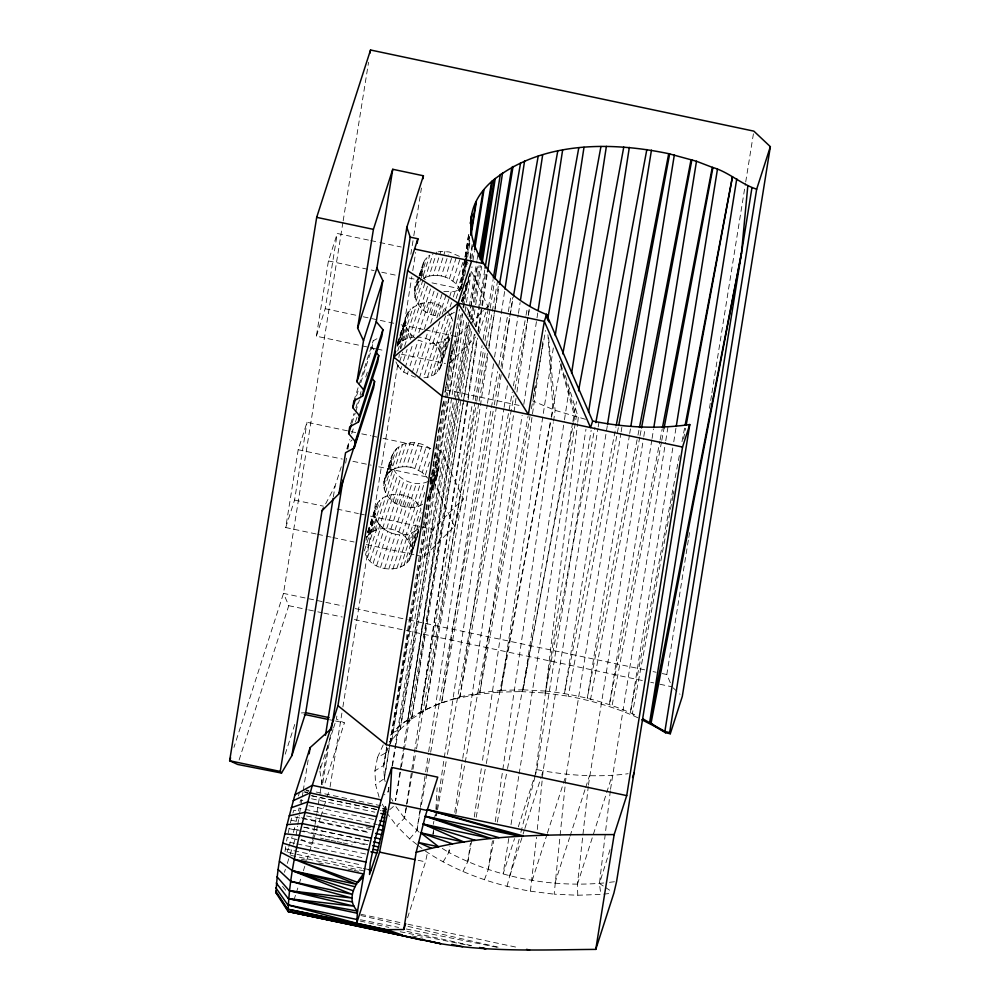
<?xml version="1.0" encoding="UTF-8"?>
<svg xmlns="http://www.w3.org/2000/svg" width="1000" height="1000" viewBox="0 0 1000 1000"><rect width="100%" height="100%" fill="white"/><g stroke="black" fill="none" stroke-linecap="round" stroke-linejoin="round"><path stroke-width="0.75" stroke-dasharray="5 3.75" d="M637.913 717.788C615.775 707.5 592.163 700.738 568.225 696.188L618.425 427.075M374.825 513.013C375.225 488.525 413.075 489.125 420.938 509L409.888 543.337C421.062 572.212 374.538 577.725 365.562 554.388L376.613 520.062L374.825 513.013L366.075 540.188M422.675 504.237C407.137 513.713 381.712 501.337 383.85 482.038C389.15 468.775 388.938 447.287 406.2 443.4C414.375 441.475 423.225 443.488 429.975 448.438L422.238 472.463L427.85 478.212M428.2 481.425C411.625 489.325 386.175 474.05 392.488 454.65M414.8 337.812C387.088 316.588 426.65 288.637 446.1 310.387M446.087 294.875L439.263 316.075C419.637 315.55 407.425 294.4 418.587 277.45M418.013 304.587L425.75 280.562C419.75 272.775 421.262 260.438 429.825 255.15L422.537 277.762M427.362 500.4C431.7 495.737 432.688 488.5 430.2 482.713M428.413 302.85L417.362 337.188C442.875 336.138 453.587 375.6 423.525 377.825L434.575 343.5L442.275 341.575L449.925 335.613M430.462 495.462C432.938 482.438 445.025 467.137 435.588 454.188L433.762 459.837M462.025 300.763L462.15 298.425M461.325 301.575L468.85 280.1L469.95 273.225M435.913 809.212L437.137 787.85M610.35 790.837L599.45 883.487L600.812 894.412L577.775 895.25L554.163 894.175L566.287 774.262L620.875 433.438M425.213 850.95C456.712 872.1 493.212 884.712 530.425 891.2L536.525 837.2M537.288 829.488L543.112 770.837L597.95 428.475M577.775 895.25L577.438 884.287L588.25 786.637M588.425 785.088L643.55 438.038M535.688 774.075L577.562 423.762M577.737 422.212L578.288 417.562L564.688 373.387M610.525 789.287L665.525 442.275M285.675 846.625L284.975 851.812L362.325 868.3M541.962 348.225L482.137 762.938M542.163 346.688L543 340.55M462.938 871.587L467.775 861.688L470.475 843.175M474.288 816.95L481.912 764.488M484.387 879.8L488.263 869.525L492.537 840.15M495.238 821.6L553.337 422.713M553.562 421.175L555.138 410.35L548.35 334.588M432.9 834.262L433.587 829.638M435.65 815.763L436.337 811.125M436.562 809.587L496.35 407.038M496.575 405.5L501.163 374.65M502.075 368.488L512.612 297.538M443.088 861.912L448.825 852.45L449.738 846.275M454.762 812.288L462.537 759.762M462.762 758.213L516.025 398.25M516.938 392.075L529.513 307.1M416.838 844.45L409.65 838.888L396.688 825.987L404.513 818.138L477.025 337.287M477.962 331.125L486.788 272.562M409.65 838.888L416.887 830.462L420.125 808.85M420.35 807.3L425.425 773.337M425.662 771.8L428.425 753.263M428.663 751.725L487.962 354.913M488.888 348.738L494.663 310.138M494.888 308.6L498.812 282.35M468.5 322.425L395.55 800.588L401.138 768.288M469.438 316.262L477.212 265.363M467.9 401.438L420.637 713.238L472.038 405.625M468.137 399.888L477.5 338.15M478.438 331.975L482.175 307.275M482.413 305.725L487.562 271.775M390.438 735.25C403.512 719.05 423.025 710.738 441.637 702.738L487.25 404.875M487.488 403.325L493.625 363.2M494.575 357.025L504.738 290.663M418.6 712.925L435.575 705.138L459.875 696.888L503.875 408.837M504.113 407.3L507.4 385.725M508.575 378.025L518.225 314.875M518.462 313.325L520.112 302.55M454.663 699.013L475.5 694.663L479.775 692.738L522.15 415.238M523.787 404.438L537.913 311.938M475.5 694.663L497.713 692.175L500.988 690.362L553.575 346.312M497.713 692.175L520.85 691.6L523.088 689.812L564.263 421.188M564.487 419.65L569.7 385.688M520.85 691.6L544.513 692.95L545.675 691.087L585.962 429.263M388.8 787.337L388.088 791.963L384.4 794.8M392.15 765.725L462.1 313.488M463.05 307.312L466.875 282.613M470.45 259.462L472.6 245.575M389.275 745.888L391.737 740.5L400.25 729.237L464.113 317.663M465.075 311.488L466.262 303.788M466.512 302.25L472.013 266.788M472.962 260.625L474.4 251.375M392.225 732.887L400.25 729.237L411.55 719.062L471.875 329.425M472.825 323.263L475.45 306.325M475.688 304.775L481.65 266.275M385.188 781.575L384.363 778.612L389.675 744.737M389.925 743.188L444.125 398.263M445.1 392.113L446.062 385.95M446.3 384.412L450.9 355.15M451.138 353.612L451.625 350.538M462.038 284.325L469.538 236.588M389.338 741.688L391.737 740.5L459.45 309.363M464.762 275.487L466.7 263.163M467.663 257L470.087 241.612M469.675 325.588L407.375 722.825L470.875 325.625M470.65 319.425L479.1 265.538M379.1 797.175L375.588 784.587L384.363 778.612L383.725 765.413L386.938 748M459.637 291.388L468.725 234.312M316.112 533.962L285.725 527.537L298.188 449.725L307.025 422.262L355.688 432.562M375.6 348.738L316.375 336.2L328.425 260.938L337.262 233.475L369.25 240.25M285.725 527.537L294.562 500.075L307.025 422.262M316.375 336.2L325.213 308.738L337.262 233.475M342.925 222.413L283.5 593.387L233.938 747.412M343.162 220.863L368.562 62.312M333.35 496.788L335.075 486.012L341.275 466.775M345.675 463.125L346.662 456.962M347.9 449.263L348.888 443.1L352.038 439.963M360.8 382.738L372.113 347.575L373.2 340.788L376.925 338.75M296.062 835.362L297.55 826.137M297.787 824.587L299.275 815.35M299.513 813.812L300.75 806.112M301 804.575L301.988 798.425M302.225 796.888L302.975 792.262M303.212 790.725L308.15 759.938M320.05 769.125L320.55 766.038M314.812 825.962L311.875 844.325L301.175 839.375M315.062 824.425L316.775 813.713M317.025 812.188L319.962 793.812M320.213 792.288L321.188 786.162M321.438 784.625L328.3 741.775M330.5 734.8L322.362 785.65L319.8 770.662L333.062 729.463M336.863 716.087L336.375 719.163L344.4 722.875L323.688 787.25M410.838 254.288L413.55 237.35M413.8 235.812L421.438 188.088M330.062 787L341.9 713.112M342.887 706.963L397.875 363.688M398.862 357.525L399.35 354.45M400.337 348.288L411.812 276.675M412.775 270.613L415.7 252.425M383.725 765.413L386.675 746.938L383.725 765.413L374.925 770.775L375.588 784.587M459.588 291.05L464.762 258.7M465 257.162L468.7 234.062M471.863 319.462L480.475 265.587M533.188 397.887L534.163 391.825M534.4 390.312L535.375 384.237M508.787 838.475L503.125 873.85L514.525 838.6M511.012 824.625L518.888 775.413M519.125 773.875L576.237 417.038L560.75 363.537M534.45 776.925L536.825 769.587L591.163 430.3M598.2 426.925L598.938 422.3M607.3 425.75L564.4 693.65L615.962 426.737M621.125 431.887L621.862 427.262M629.462 435.037L587.275 698.3L637.688 436.637M629.7 433.5L630.438 428.875M643.8 436.5L645.037 428.787M651.838 439.913L609.412 704.712L659.825 441.388M652.087 438.375L653.562 429.137M665.763 440.725L667.987 426.85M672.788 447.962L630.35 712.763L679.375 455.45M673.763 441.812L675.987 427.95M670.325 682.725L666.812 674.525L688.512 539.062M688.763 537.525L689.75 531.362M709.475 408.225L710.462 402.062M710.7 400.525L711.688 394.363M711.938 392.825L745.475 183.475M745.713 181.938L753.85 131.137M460.712 289.175L465.7 258.35M465.95 256.812L469.188 236.775M404.05 722.237L411.55 719.062L425.438 710.175L475.075 402.125M475.325 400.588L483.762 348.225M485 340.525L489.963 309.713M490.213 308.175L494.438 281.988M374.925 770.775L377.512 757.387L386.2 752.638L386.95 748.012M422.587 529.325L423.1 526.237M423.35 524.7L424.35 518.538M424.6 517L425.6 510.838M425.85 509.3L426.863 503.137M427.113 501.6L427.863 496.975M430.125 483.125L436.65 443.075M436.9 441.538L443.925 398.413M444.925 392.25L445.438 389.175M445.688 387.638L450.45 358.375M450.7 356.838L451.712 350.675M451.962 349.137L452.713 344.513M463.25 279.825L470.025 238.25M384.363 778.612L389.925 744.725M390.175 743.188L461.05 311.95M462.575 302.712L464.338 291.925M469.913 258.05L472.438 242.65M411.55 719.062L474.275 334.387M475.525 326.7L484.812 269.762M391.737 740.5L448.8 397.175M449.062 395.637L462.625 314.037M463.65 307.887L469.025 275.55M471.838 258.612L473.113 250.925M388.862 787.35L388.088 791.963L387.262 789M392.463 765.788L395.812 745.788M396.062 744.237L453.988 397.887M454.237 396.35L466.85 320.925M467.887 314.775L476.887 260.887M477.15 259.35L477.925 254.737M400.25 729.237L454.925 401.525M455.188 399.988L468.025 323.062M469.05 316.9L470.588 307.675M470.85 306.137L477.775 264.6M473.062 399.475L482.062 345.65M483.088 339.487L488.225 308.725M488.488 307.188L493.113 279.513M300.05 802.562L300.487 799.987L305 800.938M401.4 766.75L475 334.325M476.3 326.625L479.712 306.625M479.975 305.075L485.737 271.225M419.175 832.237L404.513 818.138L416.238 750.425M416.5 748.888L476.475 402.65M476.75 401.1L485.275 351.863M486.337 345.712L497.537 281.075M425.438 710.175L478.9 402.688M479.162 401.15L487.45 353.488M488.787 345.8L499.212 285.837M416.887 830.462L426.9 773.675M427.163 772.138L430.412 753.725M430.675 752.188L497.75 371.538M498.825 365.4L508.025 313.225M508.288 311.688L511.538 293.263M435.575 705.138L441.637 702.738L494 406.388M494.263 404.862L499.963 372.612M501.05 366.475L513.263 297.375M433.125 834.3L433.675 831.225M436.425 815.875L437.25 811.263M437.525 809.725L446.325 760.588M447.425 754.438L512.312 392.013M513.413 385.875L525.775 316.762M526.05 315.225L527.425 307.55M441.637 702.738L459.875 696.888L513.9 395.538M515 389.387L527.962 317.137M528.237 315.6L529.612 307.913M603.737 882.987C550.638 887.8 496.025 877.375 448.825 852.45L449.938 846.3M455.8 814.025L528.112 415.938M459.875 696.888L479.775 692.738L529.975 416.463M531.375 408.787L545.588 330.513M479.775 692.738L500.988 690.362L550.962 418.45M551.237 416.912L561.125 363.137M500.988 690.362L523.088 689.812L572.575 423.05M572.863 421.512L576.55 401.587M523.088 689.812L545.675 691.087L594.963 427.212M672.987 495.75L632.375 713.562L635.3 716.475M673.275 494.212L673.85 491.138M683.575 438.988L685.575 428.25M467.775 861.688L472.113 838.7M476.163 817.25L485.988 765.138M486.275 763.6L551.287 418.738M551.575 417.2L553.025 409.538L547.925 334.75M639.788 437.1L590.6 699.025L591.55 701.25M640.075 435.562L641.225 429.438M661.513 441.9L612.087 705.525L614.05 708.062M661.787 440.363L664.087 428.1M488.263 869.525L493.812 840.45M497.312 822.087L507.238 770.062M507.537 768.538L573.538 422.713M573.825 421.188L574.7 416.6L559.375 361.037M660.113 439.85L662.163 429.137M682 441.662L684.625 427.875M637.987 435.112L639.163 428.988M298.475 810.95L299.062 808.037L303.575 809M407.575 917.738L425.55 861.862L427.713 851.338M433.275 824.287L433.888 821.287M434.2 819.788L435.425 813.775M288.15 833.05L289.738 825.738M296.275 821.162L297.25 816.825L369.538 832.125M290.387 822.913L292.013 816.375M507.025 886.375L519.362 838.4M520.887 832.425L535.3 775.562M293.4 832.412L294.962 826.562M292.938 813.05L293.775 810.263L298.3 811.225M610.025 849.625L599.45 883.487L604.263 886.663M509.875 875.812L524.388 829.975M524.862 828.5L541.237 776.75M541.712 775.275L543.112 770.837C571.138 775.75 599.888 777.513 628.15 773.7M577.438 884.287L612.163 775.387M353.875 400.863L358.587 386.213M359.062 384.75L373.2 340.788M239.1 760L288.762 605.688L283.5 593.387L343.062 606M356.55 395.925L358.913 388.6M350.662 423.85L353.963 413.6M355.85 407.738L357.738 401.875M360.087 394.55L361.037 391.613M365.75 376.962L367.638 371.1M351.938 423.312L355.238 413.05M355.7 411.587L359.475 399.875M359.95 398.4L361.362 394.012M346.987 448.312L349.812 439.513M351.7 433.65L353.587 427.8M355.475 421.938L357.35 416.075M346.987 449.012L348.888 443.1M397.362 343.425L406.562 314.812M419.038 276.038L423.137 263.325M397.375 343.913L405.65 318.175M414.487 290.712L422.225 266.675M408.175 311.712L397.125 346.037C400.725 340.725 406.95 337.812 413.225 337.225L424.275 302.9M415.4 287.35L419.288 277.175M419.738 275.763L424.738 260.212M397.5 345.513L404.038 325.2M397.638 346L405.462 321.675M414.3 294.212L419.762 277.25M420.213 275.837L422.038 270.188M399.375 343.288L410.425 308.962M421.075 275.837L426.987 257.462M397.725 350.988L406 325.238M414.837 297.775L420.75 279.4M421.213 277.987L422.575 273.738M402.2 340.962L413.25 306.637M400.812 348.75L407.262 328.725M416.087 301.262L422.912 280.062M405.525 339.15L416.575 304.825M423.2 278.575L425.412 277.362L433.137 253.325M434.575 343.5L426.25 342.975L415.213 377.3L403.75 372.137L398.137 366.388L402.738 352.075M404.575 346.362L409.175 332.05M409.237 337.887L420.288 303.562M425.412 277.362L429.113 276.1L436.85 252.075M400.675 369.438L401.587 366.575M403.438 360.863L407.113 349.412M410.337 339.4L411.725 335.112M420.562 307.65L428.288 283.612M429.113 276.1L433.1 275.438L440.838 251.412L449.162 251.938L459.438 256.35M403.75 372.137L404.675 369.275M405.125 367.85L412.95 343.525M423.638 310.35L431.362 286.312M433.1 275.438L437.25 275.387L444.988 251.363M285.2 754.163L295.1 723.4M407.275 374.387L408.188 371.525M410.037 365.8L418.312 340.062L426.25 342.975M427.15 312.6L434.888 288.562M424.3 329.175L432.587 303.425M437.25 275.387L441.425 275.963L448.25 254.762M412.05 373.263L422.175 341.8M431.012 314.337L438.75 290.3M425.625 338.938L427.925 331.775M430.688 323.2L436.662 304.6M460.425 290.212C457.45 284.062 451.825 279.525 445.5 277.137L452.325 255.938M435.087 315.512L442.825 291.475L455.138 291.35L462.163 288.275M367.638 531.9L375.925 506.15M367.65 532.388L375.012 509.5M383.85 482.038L391.575 458.013M429.475 340.675L434.538 324.938M436.838 317.787L440.525 306.337M449.363 278.875L456.188 257.675M377.525 503.05L366.475 537.375C377.2 522.525 402.562 527.575 409.888 543.337M384.762 478.688L394.1 451.55M383.663 485.55L391.388 461.525M368.725 534.625L379.775 500.288M386.362 475.588L388.612 472.825L396.35 448.8M419.387 377.875L430.425 343.55M364.312 550.9L375.363 516.575M384.2 489.113L391.925 465.075M371.562 532.3L382.6 497.975M388.612 472.825L391.438 470.513L399.175 446.475M433 342.925L440.363 320.037M442.2 314.312L444.05 308.587M452.887 281.125L460.613 257.1M385.45 492.6L393.175 468.575M444.775 311.8L449.325 297.663M449.775 296.25L451.138 292M374.875 530.487L385.925 496.15M391.438 470.513L394.762 468.688L402.488 444.663M367.488 557.725L378.537 523.387L376.613 520.062M387.375 495.925L395.1 471.9M436.075 345.613L445.737 315.575M455.962 283.825L463.688 259.8L467.512 265.062M378.587 529.225L389.637 494.9M394.762 468.688L398.475 467.438L406.2 443.4M427.512 377.163L438.562 342.837M450.125 306.887L451.488 302.65M453.312 297L455.138 291.35M370.025 560.775L381.075 526.45L378.537 523.387M389.913 498.988L397.638 474.95M438.612 348.675L449.663 314.35L447.125 311.288M459.162 291.087L457.887 288.337L466.262 262.325M431.225 375.913L442.275 341.575M447.4 315.375L451.112 314.113L452.025 311.288M456.112 298.562L458.837 290.087M382.575 528.562L393.625 494.237M398.475 467.438L402.463 466.775L410.188 442.738M440.538 352L451.587 317.675L449.663 314.35M460.875 288.8L462.7 283.137M298.375 795.962L299.3 793.1M373.1 563.475L384.15 529.138L381.075 526.45M392.987 501.675L400.712 477.65M434.55 374.087L445.588 339.762M441.788 355.487L452.375 322.6M386.725 528.525L397.762 494.188M402.463 466.775L406.6 466.725L414.338 442.7M437.375 371.775L448.425 337.438M442.325 359.05L451.075 331.875M462.663 295.85L469.487 274.637M439.625 369.012L450.213 336.125M376.625 565.725L387.675 531.388L384.15 529.138M396.512 503.925L404.237 479.9M441.225 365.913L449.963 338.237M462.025 301.3L469.762 276.737M390.9 529.087L401.938 494.762M406.6 466.725L410.775 467.3L418.512 443.275M287.038 852.362L288.412 848.062M288.875 846.637L292.1 836.625M380.487 567.463L391.525 533.138L387.675 531.388M400.363 505.675L408.1 481.637M284.425 872.312L285.375 869.362M287.275 863.462L289.65 856.087M290.125 854.613L292.975 845.763M293.45 844.287L295.825 836.912M394.975 530.262L406.025 495.938M422.238 472.463L414.862 468.475L422.587 444.45M449.888 359.825L457.325 336.7L469.312 324.725M384.562 568.638L395.613 534.3C404.4 536.188 414.75 533.763 420.025 526.025M404.45 506.838L412.175 482.812M333.537 728L335.9 720.638M398.837 532L409.875 497.675M418.713 470.213L426.45 446.188M388.738 569.212L399.787 534.875M408.625 507.413L416.35 483.387M402.35 534.263L413.4 499.925M392.875 569.163L403.925 534.837M412.762 507.375L420.5 483.338M405.425 536.95L416.475 502.625M425.312 475.163L429.862 461.025M396.863 568.5L407.912 534.175M416.75 506.712L424.487 482.675M407.975 540.013L419.012 505.675M400.575 567.238L411.625 532.913M420.462 505.45L425.012 491.312M293.925 900.113L295.812 894.237M296.288 892.775L298.65 885.438M299.113 883.962L301.475 876.625M303.363 870.75L304.788 866.35M306.675 860.475L309.037 853.138M309.513 851.663L313.288 839.925M313.762 838.45L320.375 817.9M320.85 816.438L323.675 807.625M324.15 806.162L326.512 798.812M326.987 797.35L328.875 791.475M429.775 481.538L437.512 457.512M403.9 565.425L414.95 531.1M430.15 483.85L431.512 479.6L434.338 477.287L438.2 471.425M416.375 555.188L423.975 556.8L454.475 526.325L432.013 478.05L440.85 450.588L433.25 448.975M479 333.688L487.837 306.225L471.2 270.5M411.15 546.825L422.188 512.5M431.025 485.037L438.762 461.012M406.725 563.1L417.775 528.775M427.525 498.488L434.338 477.287M411.688 550.388L418.587 528.925M431.562 488.587L439.3 464.562M408.975 560.35L418.638 530.312M428.862 498.562L436.587 474.525M411.5 553.9L418.862 531.013M431.375 492.1L439.113 468.075M410.588 557.25L418.862 531.5M423.975 556.8L432.812 529.338L463.312 498.862L440.85 450.588M454.475 526.325L463.312 498.862M532.225 880.413L546.9 834.712M547.362 833.238L566.287 774.262M554.888 883.263L569.575 837.625M570.05 836.15L585.2 789.038M585.675 787.562L589.462 775.788M518.312 826.85L533.975 778.388M377.512 757.387L383.312 744.675M386.2 752.638L388.663 747.237M325.637 503.85L335.075 486.012M417.013 284.25L419.263 281.5M464.988 285.95L467.238 283.2M470.4 323.638L483.475 310.587M484.562 309.5L487.837 306.225M449.575 363.075L475.725 336.962M389.675 809.737L394.85 805.225L404.513 818.138M451.112 314.113L454.425 312.3M438.175 251.85L440.838 251.412M609.45 882.325L616.6 881.5M603.725 894.112L611 893.337M301.325 712.95L305.712 712.675M530.425 891.2L554.163 894.175M545.675 691.087C577.388 694.562 608.925 702.237 637.7 716.237M544.513 692.95L568.225 696.188M400.213 931.75L470.475 945.738M536.825 769.587L543.112 770.837M360.487 919.762L398.587 927.438M406.2 928.975L497.65 947.4M370.775 240.562L378.387 242.175M379.913 242.5L401.238 247.013M328.425 260.938L374.113 270.613M381.737 272.225L396.962 275.45M409.15 278.025L416.763 279.637M432 282.863L457.887 288.337M325.213 308.738L357.1 315.487M363.175 316.775L395.062 323.525M401.138 324.8L423.913 329.625M425.438 329.95L449.738 335.087M451.25 335.412L457.325 336.7M377.113 349.05L384.712 350.662M401.413 354.2L445.45 363.525M445.75 389.862L519.9 405.562M361.775 433.85L370.9 435.775M372.413 436.1L376.975 437.062M383.062 438.35L431.725 448.65M298.188 449.725L342.287 459.062M352.938 461.312L371.188 465.175M378.787 466.788L432.013 478.05M294.562 500.075L323.425 506.175M337.1 509.075L358.375 513.575M359.888 513.9L364.45 514.862M370.525 516.15L432.812 529.338M317.625 534.288L331.3 537.175M332.825 537.5L354.087 542M366.238 544.575L414.862 554.862M355.275 608.587L407.2 619.575M408.725 619.9L645.438 670M653.075 671.612L656.125 672.262M662.237 673.562L666.812 674.525M288.762 605.688L307.087 609.562M308.612 609.888L316.25 611.5M317.775 611.825L322.362 612.8M323.888 613.112L342.212 617M354.425 619.587L404.825 630.25M406.35 630.575L643.062 680.675M650.7 682.288L653.75 682.938M659.862 684.237L672.075 686.825M329.562 719.737L334.012 720.675M335.5 720.987L344.4 722.875M305.963 789.875L308.975 790.512M316.188 792.025L383.95 806.375M306.1 790.725L309.113 791.363M304.562 791.912L307.575 792.55M304.575 792L307.587 792.638M311.35 795.65L376.1 809.362M311.9 795.875L381.175 810.537M311.537 798.775L374.787 812.163M308.863 805.775L373.625 819.475M305.075 809.312L377.362 824.613M365.95 826.75L370.475 827.712M306.488 815.913L371.238 829.625M295.025 817.013L301.05 818.288M302.562 818.612L370.325 832.95M291.05 820.163L297.075 821.438M304.325 827.212L369.075 840.913M303.612 827.163L368.363 840.863M294.325 829.087L368.113 844.7M289.088 828.637L298.113 830.55M299.625 830.863L367.388 845.212M320.5 838.15L323.512 838.787M325.025 839.112L329.538 840.062M331.05 840.387L335.562 841.338M337.075 841.663L341.587 842.613M343.1 842.938L352.125 844.85M418.137 860.288L425.55 861.862M365.588 854L287.275 837.425L286.5 841.6L295.538 843.512M297.05 843.838L364.812 858.175M285.338 848.913L362.137 865.175M363.275 868.388L367.8 869.35M290.8 855.375L367.612 871.712M301.312 859.2L305.825 860.15M348 869.075L352.512 870.037M354.025 870.35L358.537 871.312M318.812 862.95L323.325 863.9M360.825 914.275L401.887 922.962M407.962 924.25L517.45 947.425M412.25 935.962L422.925 938.238M360.05 921L388.825 927.362M407 931.375L473.638 946.1M360.825 915.525L401.875 924.987M407.962 926.388L499.2 947.4M585.462 419.3L555.138 410.35L532.7 400.925M441.425 275.963L445.5 277.137M410.775 467.3L414.862 468.475M391.525 533.138L395.613 534.3M442.262 848.425L448.825 852.45M605.475 887.463L612.712 892.237M418.025 845.387L422.825 849.087M673.213 687.887L680.025 694.287M372.113 347.575L374.012 349.862M282.525 886.4L287.275 892.113M386.562 812.463L396.688 825.987M398.137 366.388L395.375 360.725M391.463 798.587L392.825 801.237M382.325 804.125L383.738 806.9M466.725 260.875L468 263.625M462.362 297.962L464.288 302.087M466.838 307.587L475.8 326.825M451.587 317.675L452.837 321.163"/><path stroke-width="1.5" d="M342.962 480.075L305.712 712.675L291.9 755.588L281.512 773.062L237.675 764.45L229.65 760.75L316.688 217.35L370.538 50L753.85 131.137L770.35 146.662L756.675 189.163C741.1 184.288 728.4 171.775 712.288 167.338L696.488 161.262L668.713 153.688C609.987 141.337 540.125 141.263 491.65 181.513C438.638 228.95 497.362 295.487 546.55 314.488L592.65 421.037C624.55 427.562 657.513 429.162 689.788 424.538L616.6 881.5L613.913 893.025L595.775 949.388C544.1 949.762 491.975 952.262 440.75 943.725L288.087 911.513L276.087 892.975C277.225 859.712 286.337 826.888 294.938 794.825L310.125 747.613L330.262 729.525M281.512 773.062L280.25 771.45L322.013 510.712L338.988 493.75L345.562 452.7L354.25 447.95L355.275 441.575L348.638 433.575L349.725 426.788L358.413 422.025L359.425 415.65L352.788 407.65L353.875 400.863L362.562 396.112L363.575 389.738L356.938 381.725L363.512 340.688L357.612 328.013L373.413 229.363L392.75 169.288L423.413 175.775L406.838 227.275L410.213 237.15L417.875 238.775L407.612 270.688L337.938 705.662L312.312 785.312C301.25 826.538 289.538 868.737 288.087 911.513L440.75 943.725L427.062 940.638M385.887 809.212L385.462 806.688L375.375 838.012L370.175 863.325L369.538 874.475L377.725 850.263L382.525 830.263L385.887 809.212L382.875 808.575M420.613 939.825L287.688 909.188L386.863 929.663L403.787 929.5L416.138 852.362L425.288 816.25L437.762 777.163L391.763 767.425L381.312 799.912L373.862 826.912L365.95 862.062L357.537 911.075L356.662 923.263L390.012 930.75L287.688 909.188L275.788 891.175M275.837 887.8L287.75 904.862L356.662 923.263L379.55 852.125L389.738 802.537L391.763 767.425M770.35 146.662L682.3 696.425L670.288 733.75L665.487 732.738L654.9 726.338L651.087 722.987L741.475 253.175L747.837 185.625M487.562 271.775L502.537 172.975M504.975 289.113L524.587 161.012M520.575 299.462L542.7 154.675M538.15 310.4L562.625 150.062M555.225 335.513L584 147.287M571.587 373.338L606.375 146.387M588.562 412.312L629.325 147.4M474.637 249.838L483.975 189.713M482.125 263.2L495.238 178.487M471.3 233.912L476.375 201.575M480.062 259.375L492.375 180.85M470.438 223.512L471.912 214.262M370.037 53.075L370.538 50M291.9 755.588L333.113 498.338M357.612 328.013L376.95 267.938L392.75 169.288M356.938 381.725L376.262 321.65L382.837 280.613L376.95 267.938M309.137 753.775L310.125 747.613M371.763 378.062L374.613 381.5L373.587 387.875L354.25 447.95M375.913 352.15L378.762 355.575L377.738 361.95L358.413 422.025M376.262 321.65L382.912 329.65L381.887 336.037L362.562 396.112M325.475 735.263L406.838 227.275M331.238 730.175L410.213 237.15M422.912 178.85L423.413 175.775M417.15 243.325L417.875 238.775M689.788 424.538L682.537 447.062L626.712 795.6L386.287 744.712L442.113 396.163L458.088 303.113L471.6 261.112M470.425 223.275L471.662 215.575M457.35 307.663L458.088 303.113L407.612 270.688M481.213 260.963L494.263 179.375M607.55 424.212L651.438 150.162M630.938 425.8L674.35 154.825M653.812 427.6L696.488 161.262M676.237 426.413L717.438 169.312M595.775 949.388L614.163 834.587L626.712 795.6M736.762 178.85L649.675 722.275L741.475 253.175M665.487 732.738L664.862 731.513L751.888 188.15M670.288 733.75L669.65 732.525L756.675 189.163M494.925 278.913L513.05 166.475M470.525 235.162L475.8 202.825M485.062 268.225L500.363 174.363M473.875 246.3L483.088 190.875M479.062 256.9L491.65 181.513M493.363 277.975L511.875 167.225M499.475 284.3L520.6 162.85M513.525 295.837L538.212 156.113M529.888 306.375L557.737 151.088M547.55 319.775L578.775 147.875M562.812 353.925L600.938 146.525M578.55 390.85L623.775 147.088M595.825 422.612L646.838 149.537M686.15 425.188L732.475 176.688L685.212 424.812M618.713 425.538L669.675 153.812M641.513 427.912L691.862 159.863M664.087 428.1L712.938 167.537M662.463 427.612L712.288 167.338M616.263 425.2L668.713 153.688M639.462 427.463L691.05 159.688M281.15 852.425L294.587 859.375L363.575 873.975C355.175 884.05 345.775 899.475 357.537 911.075L288.288 898.637L276.25 882.962M632.575 777.5L633.962 773.075M363.512 340.688L382.837 280.613M230.6 757.788L229.65 760.75L280.25 771.45M352.788 407.65L355.613 398.862M348.638 433.575L351.463 424.775M363.575 389.738L382.912 329.65M359.425 415.65L378.762 355.575M355.275 441.575L374.613 381.5M338.988 493.75L357.85 435.138M682.537 447.062L442.113 396.163L393.762 357.125L395.637 351.312M403.787 929.5L405.675 923.625M592.65 421.037L590.55 427.587L544.338 321.375L546.55 314.488L548.812 321.85M322.013 510.712L323.462 507.975M362.925 877.4L357.938 882.438L294.587 859.375L356.587 884.325L292.475 870.775L279.5 861.3M393.762 357.125L458.088 303.113L544.338 321.375L528.362 414.425L458.088 303.113M294.938 794.825L312.312 785.312L381.312 799.912M293.15 800.713L310.012 792.887L379.012 807.487M291.2 807.788L307.5 801.975L376.5 816.587M416.138 852.362C480.4 833.913 547.95 834.725 614.163 834.587M289.137 815.825L304.862 812.312L373.862 826.912M287.05 824.575L302.175 823.562L371.163 838.162M284.975 833.775L299.5 835.4L368.5 850M352.45 901.912L289.275 890.713L277.025 876.8M288.087 911.513L402.55 935.113L386.863 929.663M316.688 217.35L373.413 229.363M414.575 249.037L483.375 263.6M641.838 719.762L664.862 731.513L669.65 732.525M305.712 712.675L329.075 717.625M304.337 714.4L328.075 719.425M431.438 848.325L418.45 842.475L438.688 846.812L420.812 832.85L464.025 842.075L423.113 824.038L491.1 838.512L425.288 816.25L519.3 836.213L427.3 809.65L548 835.2M389.738 802.537L426.838 810.387M382.688 810.85L385.7 811.488M380.812 813.438L385.337 814.4M381.8 817.2L384.812 817.837M379.637 820.75L384.162 821.712M378.875 824.938L383.387 825.888M378 829.3L382.525 830.263M375.562 833.4L381.587 834.675M374.588 837.738L380.6 839.013M373.6 841.875L379.613 843.15M372.625 845.662L378.65 846.938M373.212 849.312L377.725 850.263M379.55 852.125L415.163 859.663M370.863 851.775L376.887 853.05M365.95 862.062L296.95 847.463L282.987 843.162M368.35 869.575L371.362 870.212M278.113 869.5L290.688 881.325L352.025 894.312L292.475 870.775L354.85 886.75M357.287 913.238L288.288 898.637L354.188 906.2L289.275 890.713L351.812 898.025L290.688 881.325M526.575 949.362L529.612 950M287.75 904.862L356.75 919.463M451.9 944.438L462.587 946.725M276.087 892.975L278.375 895.625M427.3 809.65L523.312 835.925M425.288 816.25L498.888 837.638M423.113 824.038L475.163 840.312M292.475 870.775L352.975 890.662M420.812 832.85L452.55 843.9M643.025 718.925L664.862 731.513M337.938 705.662L386.287 744.712M280 898.1L287.312 909.25M547.837 318.95L546.55 314.488L546.763 317.613M547.788 319L546.55 314.488L546.825 317.587M485.75 948.775L479.637 947.562L485.75 948.775"/></g></svg>
